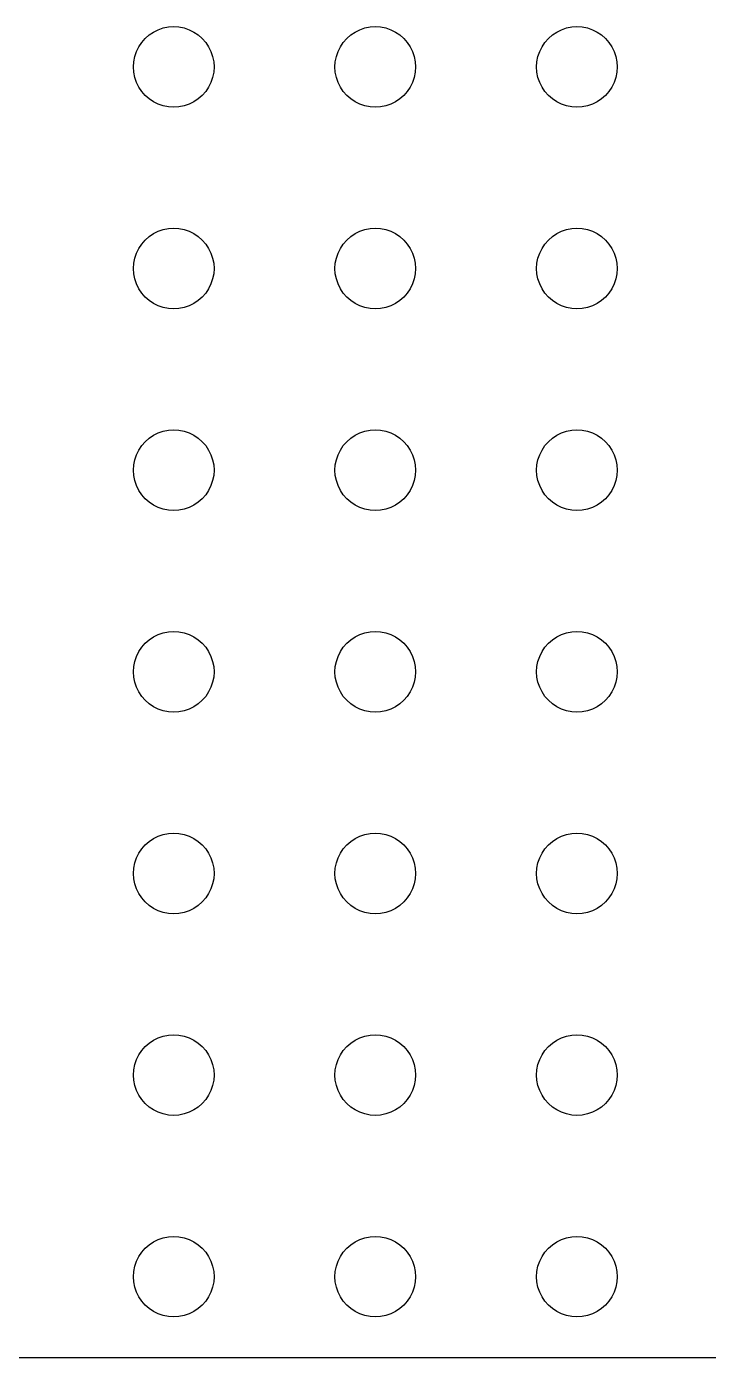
# Model space of a CAD drawing. Header units: metres. Extents: x -111 to 111, y -111 to 111.
# Drawn here: x -55.9 to -5.2, y -111 to -12 of the extents above; entities that cross this region are included whole.
import ezdxf

# ---------------------------------------------------------------- set-up
doc = ezdxf.new("R2010")
doc.units = ezdxf.units.M

msp = doc.modelspace()

# ---------------------------------------------------------------- linework, layer by layer
for p, q in [((-47.1213, -12.8787), (-46.8263, -12.6199)), ((-46.8263, -12.6199), (-46.5, -12.4019)), ((-46.5, -12.4019), (-46.148, -12.2283)), ((-46.148, -12.2283), (-45.7765, -12.1022)), ((-45.7765, -12.1022), (-45.3916, -12.0257)), ((-45.3916, -12.0257), (-45, -12)), ((-45, -12), (-44.6084, -12.0257)), ((-44.6084, -12.0257), (-44.2235, -12.1022)), ((-44.2235, -12.1022), (-43.8519, -12.2283)), ((-43.8519, -12.2283), (-43.5, -12.4019)), ((-43.5, -12.4019), (-43.1737, -12.6199)), ((-43.1737, -12.6199), (-42.8787, -12.8787)), ((-32.1213, -12.8787), (-31.8263, -12.6199)), ((-31.8263, -12.6199), (-31.5, -12.4019)), ((-31.5, -12.4019), (-31.148, -12.2283)), ((-31.148, -12.2283), (-30.7764, -12.1022)), ((-30.7764, -12.1022), (-30.3916, -12.0257)), ((-30.3916, -12.0257), (-30, -12)), ((-30, -12), (-29.6084, -12.0257)), ((-29.6084, -12.0257), (-29.2235, -12.1022)), ((-29.2235, -12.1022), (-28.8519, -12.2283)), ((-28.8519, -12.2283), (-28.5, -12.4019)), ((-28.5, -12.4019), (-28.1737, -12.6199)), ((-28.1737, -12.6199), (-27.8787, -12.8787)), ((-17.1213, -12.8787), (-16.8263, -12.6199)), ((-16.8263, -12.6199), (-16.5, -12.4019)), ((-16.5, -12.4019), (-16.148, -12.2283)), ((-16.148, -12.2283), (-15.7764, -12.1022)), ((-15.7764, -12.1022), (-15.3916, -12.0257)), ((-15.3916, -12.0257), (-15, -12)), ((-15, -12), (-14.6084, -12.0257)), ((-14.6084, -12.0257), (-14.2235, -12.1022)), ((-14.2235, -12.1022), (-13.8519, -12.2283)), ((-13.8519, -12.2283), (-13.5, -12.4019)), ((-13.5, -12.4019), (-13.1737, -12.6199)), ((-13.1737, -12.6199), (-12.8787, -12.8787)), ((-47.8978, -14.2235), (-47.7716, -13.8519)), ((-47.7716, -13.8519), (-47.5981, -13.5)), ((-47.5981, -13.5), (-47.3801, -13.1737)), ((-47.3801, -13.1737), (-47.1213, -12.8787)), ((-42.8787, -12.8787), (-42.6199, -13.1737)), ((-42.6199, -13.1737), (-42.4019, -13.5)), ((-42.4019, -13.5), (-42.2284, -13.8519)), ((-42.2284, -13.8519), (-42.1022, -14.2235)), ((-32.8978, -14.2235), (-32.7716, -13.8519)), ((-32.7716, -13.8519), (-32.5981, -13.5)), ((-32.5981, -13.5), (-32.3801, -13.1737)), ((-32.3801, -13.1737), (-32.1213, -12.8787)), ((-27.8787, -12.8787), (-27.6199, -13.1737)), ((-27.6199, -13.1737), (-27.4019, -13.5)), ((-27.4019, -13.5), (-27.2283, -13.8519)), ((-27.2283, -13.8519), (-27.1022, -14.2235)), ((-17.8978, -14.2235), (-17.7716, -13.8519)), ((-17.7716, -13.8519), (-17.5981, -13.5)), ((-17.5981, -13.5), (-17.3801, -13.1737)), ((-17.3801, -13.1737), (-17.1213, -12.8787)), ((-12.8787, -12.8787), (-12.6199, -13.1737)), ((-12.6199, -13.1737), (-12.4019, -13.5)), ((-12.4019, -13.5), (-12.2283, -13.8519)), ((-12.2283, -13.8519), (-12.1022, -14.2235)), ((-48, -15), (-47.9743, -14.6084)), ((-47.9743, -14.6084), (-47.8978, -14.2235)), ((-42.1022, -14.2235), (-42.0257, -14.6084)), ((-42.0257, -14.6084), (-42, -15)), ((-33, -15), (-32.9743, -14.6084)), ((-32.9743, -14.6084), (-32.8978, -14.2235)), ((-27.1022, -14.2235), (-27.0257, -14.6084)), ((-27.0257, -14.6084), (-27, -15)), ((-18, -15), (-17.9743, -14.6084)), ((-17.9743, -14.6084), (-17.8978, -14.2235)), ((-12.1022, -14.2235), (-12.0257, -14.6084)), ((-12.0257, -14.6084), (-12, -15)), ((-47.9743, -15.3916), (-48, -15)), ((-47.8978, -15.7764), (-47.9743, -15.3916)), ((-47.7716, -16.148), (-47.8978, -15.7764)), ((-42.1022, -15.7764), (-42.2284, -16.148)), ((-42.0257, -15.3916), (-42.1022, -15.7764)), ((-42, -15), (-42.0257, -15.3916)), ((-32.9743, -15.3916), (-33, -15)), ((-32.8978, -15.7764), (-32.9743, -15.3916)), ((-32.7716, -16.148), (-32.8978, -15.7764)), ((-27.1022, -15.7764), (-27.2283, -16.148)), ((-27.0257, -15.3916), (-27.1022, -15.7764)), ((-27, -15), (-27.0257, -15.3916)), ((-17.9743, -15.3916), (-18, -15)), ((-17.8978, -15.7764), (-17.9743, -15.3916)), ((-17.7716, -16.148), (-17.8978, -15.7764)), ((-12.1022, -15.7764), (-12.2283, -16.148)), ((-12.0257, -15.3916), (-12.1022, -15.7764)), ((-12, -15), (-12.0257, -15.3916)), ((-47.5981, -16.5), (-47.7716, -16.148)), ((-47.3801, -16.8263), (-47.5981, -16.5)), ((-47.1213, -17.1213), (-47.3801, -16.8263)), ((-42.6199, -16.8263), (-42.8787, -17.1213)), ((-42.4019, -16.5), (-42.6199, -16.8263)), ((-42.2284, -16.148), (-42.4019, -16.5)), ((-32.5981, -16.5), (-32.7716, -16.148)), ((-32.3801, -16.8263), (-32.5981, -16.5)), ((-32.1213, -17.1213), (-32.3801, -16.8263)), ((-27.6199, -16.8263), (-27.8787, -17.1213)), ((-27.4019, -16.5), (-27.6199, -16.8263)), ((-27.2283, -16.148), (-27.4019, -16.5)), ((-17.5981, -16.5), (-17.7716, -16.148)), ((-17.3801, -16.8263), (-17.5981, -16.5)), ((-17.1213, -17.1213), (-17.3801, -16.8263)), ((-12.6199, -16.8263), (-12.8787, -17.1213)), ((-12.4019, -16.5), (-12.6199, -16.8263)), ((-12.2283, -16.148), (-12.4019, -16.5)), ((-46.8263, -17.3801), (-47.1213, -17.1213)), ((-46.5, -17.5981), (-46.8263, -17.3801)), ((-46.148, -17.7716), (-46.5, -17.5981)), ((-45.7765, -17.8978), (-46.148, -17.7716)), ((-43.8519, -17.7716), (-44.2235, -17.8978)), ((-43.5, -17.5981), (-43.8519, -17.7716)), ((-43.1737, -17.3801), (-43.5, -17.5981)), ((-42.8787, -17.1213), (-43.1737, -17.3801)), ((-31.8263, -17.3801), (-32.1213, -17.1213)), ((-31.5, -17.5981), (-31.8263, -17.3801)), ((-31.148, -17.7716), (-31.5, -17.5981)), ((-30.7764, -17.8978), (-31.148, -17.7716)), ((-28.8519, -17.7716), (-29.2235, -17.8978)), ((-28.5, -17.5981), (-28.8519, -17.7716)), ((-28.1737, -17.3801), (-28.5, -17.5981)), ((-27.8787, -17.1213), (-28.1737, -17.3801)), ((-16.8263, -17.3801), (-17.1213, -17.1213)), ((-16.5, -17.5981), (-16.8263, -17.3801)), ((-16.148, -17.7716), (-16.5, -17.5981)), ((-15.7764, -17.8978), (-16.148, -17.7716)), ((-13.8519, -17.7716), (-14.2235, -17.8978)), ((-13.5, -17.5981), (-13.8519, -17.7716)), ((-13.1737, -17.3801), (-13.5, -17.5981)), ((-12.8787, -17.1213), (-13.1737, -17.3801)), ((-45.3916, -17.9743), (-45.7765, -17.8978)), ((-45, -18), (-45.3916, -17.9743)), ((-44.6084, -17.9743), (-45, -18)), ((-44.2235, -17.8978), (-44.6084, -17.9743)), ((-30.3916, -17.9743), (-30.7764, -17.8978)), ((-30, -18), (-30.3916, -17.9743)), ((-29.6084, -17.9743), (-30, -18)), ((-29.2235, -17.8978), (-29.6084, -17.9743)), ((-15.3916, -17.9743), (-15.7764, -17.8978)), ((-15, -18), (-15.3916, -17.9743)), ((-14.6084, -17.9743), (-15, -18)), ((-14.2235, -17.8978), (-14.6084, -17.9743)), ((-47.1213, -27.8787), (-46.8263, -27.6199)), ((-46.8263, -27.6199), (-46.5, -27.4019)), ((-46.5, -27.4019), (-46.148, -27.2283)), ((-46.148, -27.2283), (-45.7765, -27.1022)), ((-45.7765, -27.1022), (-45.3916, -27.0257)), ((-45.3916, -27.0257), (-45, -27)), ((-45, -27), (-44.6084, -27.0257)), ((-44.6084, -27.0257), (-44.2235, -27.1022)), ((-44.2235, -27.1022), (-43.8519, -27.2283)), ((-43.8519, -27.2283), (-43.5, -27.4019)), ((-43.5, -27.4019), (-43.1737, -27.6199)), ((-43.1737, -27.6199), (-42.8787, -27.8787)), ((-32.1213, -27.8787), (-31.8263, -27.6199)), ((-31.8263, -27.6199), (-31.5, -27.4019)), ((-31.5, -27.4019), (-31.148, -27.2283)), ((-31.148, -27.2283), (-30.7764, -27.1022)), ((-30.7764, -27.1022), (-30.3916, -27.0257)), ((-30.3916, -27.0257), (-30, -27)), ((-30, -27), (-29.6084, -27.0257)), ((-29.6084, -27.0257), (-29.2235, -27.1022)), ((-29.2235, -27.1022), (-28.8519, -27.2283)), ((-28.8519, -27.2283), (-28.5, -27.4019)), ((-28.5, -27.4019), (-28.1737, -27.6199)), ((-28.1737, -27.6199), (-27.8787, -27.8787)), ((-17.1213, -27.8787), (-16.8263, -27.6199)), ((-16.8263, -27.6199), (-16.5, -27.4019)), ((-16.5, -27.4019), (-16.148, -27.2283)), ((-16.148, -27.2283), (-15.7764, -27.1022)), ((-15.7764, -27.1022), (-15.3916, -27.0257)), ((-15.3916, -27.0257), (-15, -27)), ((-15, -27), (-14.6084, -27.0257)), ((-14.6084, -27.0257), (-14.2235, -27.1022)), ((-14.2235, -27.1022), (-13.8519, -27.2283)), ((-13.8519, -27.2283), (-13.5, -27.4019)), ((-13.5, -27.4019), (-13.1737, -27.6199)), ((-13.1737, -27.6199), (-12.8787, -27.8787)), ((-47.7716, -28.8519), (-47.5981, -28.5)), ((-47.5981, -28.5), (-47.3801, -28.1737)), ((-47.3801, -28.1737), (-47.1213, -27.8787)), ((-42.8787, -27.8787), (-42.6199, -28.1737)), ((-42.6199, -28.1737), (-42.4019, -28.5)), ((-42.4019, -28.5), (-42.2284, -28.8519)), ((-32.7716, -28.8519), (-32.5981, -28.5)), ((-32.5981, -28.5), (-32.3801, -28.1737)), ((-32.3801, -28.1737), (-32.1213, -27.8787)), ((-27.8787, -27.8787), (-27.6199, -28.1737)), ((-27.6199, -28.1737), (-27.4019, -28.5)), ((-27.4019, -28.5), (-27.2283, -28.8519)), ((-17.7716, -28.8519), (-17.5981, -28.5)), ((-17.5981, -28.5), (-17.3801, -28.1737)), ((-17.3801, -28.1737), (-17.1213, -27.8787)), ((-12.8787, -27.8787), (-12.6199, -28.1737)), ((-12.6199, -28.1737), (-12.4019, -28.5)), ((-12.4019, -28.5), (-12.2283, -28.8519)), ((-48, -30), (-47.9743, -29.6084)), ((-47.9743, -29.6084), (-47.8978, -29.2235)), ((-47.8978, -29.2235), (-47.7716, -28.8519)), ((-42.2284, -28.8519), (-42.1022, -29.2235)), ((-42.1022, -29.2235), (-42.0257, -29.6084)), ((-42.0257, -29.6084), (-42, -30)), ((-33, -30), (-32.9743, -29.6084)), ((-32.9743, -29.6084), (-32.8978, -29.2235)), ((-32.8978, -29.2235), (-32.7716, -28.8519)), ((-27.2283, -28.8519), (-27.1022, -29.2235)), ((-27.1022, -29.2235), (-27.0257, -29.6084)), ((-27.0257, -29.6084), (-27, -30)), ((-18, -30), (-17.9743, -29.6084)), ((-17.9743, -29.6084), (-17.8978, -29.2235)), ((-17.8978, -29.2235), (-17.7716, -28.8519)), ((-12.2283, -28.8519), (-12.1022, -29.2235)), ((-12.1022, -29.2235), (-12.0257, -29.6084)), ((-12.0257, -29.6084), (-12, -30)), ((-47.9743, -30.3916), (-48, -30)), ((-47.8978, -30.7764), (-47.9743, -30.3916)), ((-42.0257, -30.3916), (-42.1022, -30.7764)), ((-42, -30), (-42.0257, -30.3916)), ((-32.9743, -30.3916), (-33, -30)), ((-32.8978, -30.7764), (-32.9743, -30.3916)), ((-27.0257, -30.3916), (-27.1022, -30.7764)), ((-27, -30), (-27.0257, -30.3916)), ((-17.9743, -30.3916), (-18, -30)), ((-17.8978, -30.7764), (-17.9743, -30.3916)), ((-12.0257, -30.3916), (-12.1022, -30.7764)), ((-12, -30), (-12.0257, -30.3916)), ((-47.7716, -31.148), (-47.8978, -30.7764)), ((-47.5981, -31.5), (-47.7716, -31.148)), ((-47.3801, -31.8263), (-47.5981, -31.5)), ((-42.4019, -31.5), (-42.6199, -31.8263)), ((-42.2284, -31.148), (-42.4019, -31.5)), ((-42.1022, -30.7764), (-42.2284, -31.148)), ((-32.7716, -31.148), (-32.8978, -30.7764)), ((-32.5981, -31.5), (-32.7716, -31.148)), ((-32.3801, -31.8263), (-32.5981, -31.5)), ((-27.4019, -31.5), (-27.6199, -31.8263)), ((-27.2283, -31.148), (-27.4019, -31.5)), ((-27.1022, -30.7764), (-27.2283, -31.148)), ((-17.7716, -31.148), (-17.8978, -30.7764)), ((-17.5981, -31.5), (-17.7716, -31.148)), ((-17.3801, -31.8263), (-17.5981, -31.5)), ((-12.4019, -31.5), (-12.6199, -31.8263)), ((-12.2283, -31.148), (-12.4019, -31.5)), ((-12.1022, -30.7764), (-12.2283, -31.148)), ((-47.1213, -32.1213), (-47.3801, -31.8263)), ((-46.8263, -32.3801), (-47.1213, -32.1213)), ((-46.5, -32.5981), (-46.8263, -32.3801)), ((-46.148, -32.7716), (-46.5, -32.5981)), ((-43.5, -32.5981), (-43.8519, -32.7716)), ((-43.1737, -32.3801), (-43.5, -32.5981)), ((-42.8787, -32.1213), (-43.1737, -32.3801)), ((-42.6199, -31.8263), (-42.8787, -32.1213)), ((-32.1213, -32.1213), (-32.3801, -31.8263)), ((-31.8263, -32.3801), (-32.1213, -32.1213)), ((-31.5, -32.5981), (-31.8263, -32.3801)), ((-31.148, -32.7716), (-31.5, -32.5981)), ((-28.5, -32.5981), (-28.8519, -32.7716)), ((-28.1737, -32.3801), (-28.5, -32.5981)), ((-27.8787, -32.1213), (-28.1737, -32.3801)), ((-27.6199, -31.8263), (-27.8787, -32.1213)), ((-17.1213, -32.1213), (-17.3801, -31.8263)), ((-16.8263, -32.3801), (-17.1213, -32.1213)), ((-16.5, -32.5981), (-16.8263, -32.3801)), ((-16.148, -32.7716), (-16.5, -32.5981)), ((-13.5, -32.5981), (-13.8519, -32.7716)), ((-13.1737, -32.3801), (-13.5, -32.5981)), ((-12.8787, -32.1213), (-13.1737, -32.3801)), ((-12.6199, -31.8263), (-12.8787, -32.1213)), ((-45.7765, -32.8978), (-46.148, -32.7716)), ((-45.3916, -32.9743), (-45.7765, -32.8978)), ((-45, -33), (-45.3916, -32.9743)), ((-44.6084, -32.9743), (-45, -33)), ((-44.2235, -32.8978), (-44.6084, -32.9743)), ((-43.8519, -32.7716), (-44.2235, -32.8978)), ((-30.7764, -32.8978), (-31.148, -32.7716)), ((-30.3916, -32.9743), (-30.7764, -32.8978)), ((-30, -33), (-30.3916, -32.9743)), ((-29.6084, -32.9743), (-30, -33)), ((-29.2235, -32.8978), (-29.6084, -32.9743)), ((-28.8519, -32.7716), (-29.2235, -32.8978)), ((-15.7764, -32.8978), (-16.148, -32.7716)), ((-15.3916, -32.9743), (-15.7764, -32.8978)), ((-15, -33), (-15.3916, -32.9743)), ((-14.6084, -32.9743), (-15, -33)), ((-14.2235, -32.8978), (-14.6084, -32.9743)), ((-13.8519, -32.7716), (-14.2235, -32.8978)), ((-46.8263, -42.6199), (-46.5, -42.4019)), ((-46.5, -42.4019), (-46.148, -42.2284)), ((-46.148, -42.2284), (-45.7765, -42.1022)), ((-45.7765, -42.1022), (-45.3916, -42.0257)), ((-45.3916, -42.0257), (-45, -42)), ((-45, -42), (-44.6084, -42.0257)), ((-44.6084, -42.0257), (-44.2235, -42.1022)), ((-44.2235, -42.1022), (-43.8519, -42.2284)), ((-43.8519, -42.2284), (-43.5, -42.4019)), ((-43.5, -42.4019), (-43.1737, -42.6199)), ((-31.8263, -42.6199), (-31.5, -42.4019)), ((-31.5, -42.4019), (-31.148, -42.2284)), ((-31.148, -42.2284), (-30.7764, -42.1022)), ((-30.7764, -42.1022), (-30.3916, -42.0257)), ((-30.3916, -42.0257), (-30, -42)), ((-30, -42), (-29.6084, -42.0257)), ((-29.6084, -42.0257), (-29.2235, -42.1022)), ((-29.2235, -42.1022), (-28.8519, -42.2284)), ((-28.8519, -42.2284), (-28.5, -42.4019)), ((-28.5, -42.4019), (-28.1737, -42.6199)), ((-16.8263, -42.6199), (-16.5, -42.4019)), ((-16.5, -42.4019), (-16.148, -42.2284)), ((-16.148, -42.2284), (-15.7764, -42.1022)), ((-15.7764, -42.1022), (-15.3916, -42.0257)), ((-15.3916, -42.0257), (-15, -42)), ((-15, -42), (-14.6084, -42.0257)), ((-14.6084, -42.0257), (-14.2235, -42.1022)), ((-14.2235, -42.1022), (-13.8519, -42.2284)), ((-13.8519, -42.2284), (-13.5, -42.4019)), ((-13.5, -42.4019), (-13.1737, -42.6199)), ((-47.7716, -43.8519), (-47.5981, -43.5)), ((-47.5981, -43.5), (-47.3801, -43.1737)), ((-47.3801, -43.1737), (-47.1213, -42.8787)), ((-47.1213, -42.8787), (-46.8263, -42.6199)), ((-43.1737, -42.6199), (-42.8787, -42.8787)), ((-42.8787, -42.8787), (-42.6199, -43.1737)), ((-42.6199, -43.1737), (-42.4019, -43.5)), ((-42.4019, -43.5), (-42.2284, -43.8519)), ((-32.7716, -43.8519), (-32.5981, -43.5)), ((-32.5981, -43.5), (-32.3801, -43.1737)), ((-32.3801, -43.1737), (-32.1213, -42.8787)), ((-32.1213, -42.8787), (-31.8263, -42.6199)), ((-28.1737, -42.6199), (-27.8787, -42.8787)), ((-27.8787, -42.8787), (-27.6199, -43.1737)), ((-27.6199, -43.1737), (-27.4019, -43.5)), ((-27.4019, -43.5), (-27.2283, -43.8519)), ((-17.7716, -43.8519), (-17.5981, -43.5)), ((-17.5981, -43.5), (-17.3801, -43.1737)), ((-17.3801, -43.1737), (-17.1213, -42.8787)), ((-17.1213, -42.8787), (-16.8263, -42.6199)), ((-13.1737, -42.6199), (-12.8787, -42.8787)), ((-12.8787, -42.8787), (-12.6199, -43.1737)), ((-12.6199, -43.1737), (-12.4019, -43.5)), ((-12.4019, -43.5), (-12.2283, -43.8519)), ((-47.9743, -44.6084), (-47.8978, -44.2235)), ((-47.8978, -44.2235), (-47.7716, -43.8519)), ((-42.2284, -43.8519), (-42.1022, -44.2235)), ((-42.1022, -44.2235), (-42.0257, -44.6084)), ((-32.9743, -44.6084), (-32.8978, -44.2235)), ((-32.8978, -44.2235), (-32.7716, -43.8519)), ((-27.2283, -43.8519), (-27.1022, -44.2235)), ((-27.1022, -44.2235), (-27.0257, -44.6084)), ((-17.9743, -44.6084), (-17.8978, -44.2235)), ((-17.8978, -44.2235), (-17.7716, -43.8519)), ((-12.2283, -43.8519), (-12.1022, -44.2235)), ((-12.1022, -44.2235), (-12.0257, -44.6084)), ((-48, -45), (-47.9743, -44.6084)), ((-47.9743, -45.3916), (-48, -45)), ((-47.8978, -45.7765), (-47.9743, -45.3916)), ((-42.0257, -45.3916), (-42.1022, -45.7765)), ((-42.0257, -44.6084), (-42, -45)), ((-42, -45), (-42.0257, -45.3916)), ((-33, -45), (-32.9743, -44.6084)), ((-32.9743, -45.3916), (-33, -45)), ((-32.8978, -45.7765), (-32.9743, -45.3916)), ((-27.0257, -45.3916), (-27.1022, -45.7765)), ((-27.0257, -44.6084), (-27, -45)), ((-27, -45), (-27.0257, -45.3916)), ((-18, -45), (-17.9743, -44.6084)), ((-17.9743, -45.3916), (-18, -45)), ((-17.8978, -45.7765), (-17.9743, -45.3916)), ((-12.0257, -45.3916), (-12.1022, -45.7765)), ((-12.0257, -44.6084), (-12, -45)), ((-12, -45), (-12.0257, -45.3916)), ((-47.7716, -46.148), (-47.8978, -45.7765)), ((-47.5981, -46.5), (-47.7716, -46.148)), ((-47.3801, -46.8263), (-47.5981, -46.5)), ((-42.4019, -46.5), (-42.6199, -46.8263)), ((-42.2284, -46.148), (-42.4019, -46.5)), ((-42.1022, -45.7765), (-42.2284, -46.148)), ((-32.7716, -46.148), (-32.8978, -45.7765)), ((-32.5981, -46.5), (-32.7716, -46.148)), ((-32.3801, -46.8263), (-32.5981, -46.5)), ((-27.4019, -46.5), (-27.6199, -46.8263)), ((-27.2283, -46.148), (-27.4019, -46.5)), ((-27.1022, -45.7765), (-27.2283, -46.148)), ((-17.7716, -46.148), (-17.8978, -45.7765)), ((-17.5981, -46.5), (-17.7716, -46.148)), ((-17.3801, -46.8263), (-17.5981, -46.5)), ((-12.4019, -46.5), (-12.6199, -46.8263)), ((-12.2283, -46.148), (-12.4019, -46.5)), ((-12.1022, -45.7765), (-12.2283, -46.148)), ((-47.1213, -47.1213), (-47.3801, -46.8263)), ((-46.8263, -47.3801), (-47.1213, -47.1213)), ((-46.5, -47.5981), (-46.8263, -47.3801)), ((-43.1737, -47.3801), (-43.5, -47.5981)), ((-42.8787, -47.1213), (-43.1737, -47.3801)), ((-42.6199, -46.8263), (-42.8787, -47.1213)), ((-32.1213, -47.1213), (-32.3801, -46.8263)), ((-31.8263, -47.3801), (-32.1213, -47.1213)), ((-31.5, -47.5981), (-31.8263, -47.3801)), ((-28.1737, -47.3801), (-28.5, -47.5981)), ((-27.8787, -47.1213), (-28.1737, -47.3801)), ((-27.6199, -46.8263), (-27.8787, -47.1213)), ((-17.1213, -47.1213), (-17.3801, -46.8263)), ((-16.8263, -47.3801), (-17.1213, -47.1213)), ((-16.5, -47.5981), (-16.8263, -47.3801)), ((-13.1737, -47.3801), (-13.5, -47.5981)), ((-12.8787, -47.1213), (-13.1737, -47.3801)), ((-12.6199, -46.8263), (-12.8787, -47.1213)), ((-46.148, -47.7716), (-46.5, -47.5981)), ((-45.7765, -47.8978), (-46.148, -47.7716)), ((-45.3916, -47.9743), (-45.7765, -47.8978)), ((-45, -48), (-45.3916, -47.9743)), ((-44.6084, -47.9743), (-45, -48)), ((-44.2235, -47.8978), (-44.6084, -47.9743)), ((-43.8519, -47.7716), (-44.2235, -47.8978)), ((-43.5, -47.5981), (-43.8519, -47.7716)), ((-31.148, -47.7716), (-31.5, -47.5981)), ((-30.7764, -47.8978), (-31.148, -47.7716)), ((-30.3916, -47.9743), (-30.7764, -47.8978)), ((-30, -48), (-30.3916, -47.9743)), ((-29.6084, -47.9743), (-30, -48)), ((-29.2235, -47.8978), (-29.6084, -47.9743)), ((-28.8519, -47.7716), (-29.2235, -47.8978)), ((-28.5, -47.5981), (-28.8519, -47.7716)), ((-16.148, -47.7716), (-16.5, -47.5981)), ((-15.7764, -47.8978), (-16.148, -47.7716)), ((-15.3916, -47.9743), (-15.7764, -47.8978)), ((-15, -48), (-15.3916, -47.9743)), ((-14.6084, -47.9743), (-15, -48)), ((-14.2235, -47.8978), (-14.6084, -47.9743)), ((-13.8519, -47.7716), (-14.2235, -47.8978)), ((-13.5, -47.5981), (-13.8519, -47.7716)), ((-46.8263, -57.6199), (-46.5, -57.4019)), ((-46.5, -57.4019), (-46.148, -57.2284)), ((-46.148, -57.2284), (-45.7765, -57.1022)), ((-45.7765, -57.1022), (-45.3916, -57.0257)), ((-45.3916, -57.0257), (-45, -57)), ((-45, -57), (-44.6084, -57.0257)), ((-44.6084, -57.0257), (-44.2235, -57.1022)), ((-44.2235, -57.1022), (-43.8519, -57.2284)), ((-43.8519, -57.2284), (-43.5, -57.4019)), ((-43.5, -57.4019), (-43.1737, -57.6199)), ((-31.8263, -57.6199), (-31.5, -57.4019)), ((-31.5, -57.4019), (-31.148, -57.2284)), ((-31.148, -57.2284), (-30.7764, -57.1022)), ((-30.7764, -57.1022), (-30.3916, -57.0257)), ((-30.3916, -57.0257), (-30, -57)), ((-30, -57), (-29.6084, -57.0257)), ((-29.6084, -57.0257), (-29.2235, -57.1022)), ((-29.2235, -57.1022), (-28.8519, -57.2284)), ((-28.8519, -57.2284), (-28.5, -57.4019)), ((-28.5, -57.4019), (-28.1737, -57.6199)), ((-16.8263, -57.6199), (-16.5, -57.4019)), ((-16.5, -57.4019), (-16.148, -57.2284)), ((-16.148, -57.2284), (-15.7764, -57.1022)), ((-15.7764, -57.1022), (-15.3916, -57.0257)), ((-15.3916, -57.0257), (-15, -57)), ((-15, -57), (-14.6084, -57.0257)), ((-14.6084, -57.0257), (-14.2235, -57.1022)), ((-14.2235, -57.1022), (-13.8519, -57.2284)), ((-13.8519, -57.2284), (-13.5, -57.4019)), ((-13.5, -57.4019), (-13.1737, -57.6199)), ((-47.5981, -58.5), (-47.3801, -58.1737)), ((-47.3801, -58.1737), (-47.1213, -57.8787)), ((-47.1213, -57.8787), (-46.8263, -57.6199)), ((-43.1737, -57.6199), (-42.8787, -57.8787)), ((-42.8787, -57.8787), (-42.6199, -58.1737)), ((-42.6199, -58.1737), (-42.4019, -58.5)), ((-32.5981, -58.5), (-32.3801, -58.1737)), ((-32.3801, -58.1737), (-32.1213, -57.8787)), ((-32.1213, -57.8787), (-31.8263, -57.6199)), ((-28.1737, -57.6199), (-27.8787, -57.8787)), ((-27.8787, -57.8787), (-27.6199, -58.1737)), ((-27.6199, -58.1737), (-27.4019, -58.5)), ((-17.5981, -58.5), (-17.3801, -58.1737)), ((-17.3801, -58.1737), (-17.1213, -57.8787)), ((-17.1213, -57.8787), (-16.8263, -57.6199)), ((-13.1737, -57.6199), (-12.8787, -57.8787)), ((-12.8787, -57.8787), (-12.6199, -58.1737)), ((-12.6199, -58.1737), (-12.4019, -58.5)), ((-47.9743, -59.6084), (-47.8978, -59.2235)), ((-47.8978, -59.2235), (-47.7716, -58.8519)), ((-47.7716, -58.8519), (-47.5981, -58.5)), ((-42.4019, -58.5), (-42.2284, -58.8519)), ((-42.2284, -58.8519), (-42.1022, -59.2235)), ((-42.1022, -59.2235), (-42.0257, -59.6084)), ((-32.9743, -59.6084), (-32.8978, -59.2235)), ((-32.8978, -59.2235), (-32.7716, -58.8519)), ((-32.7716, -58.8519), (-32.5981, -58.5)), ((-27.4019, -58.5), (-27.2283, -58.8519)), ((-27.2283, -58.8519), (-27.1022, -59.2235)), ((-27.1022, -59.2235), (-27.0257, -59.6084)), ((-17.9743, -59.6084), (-17.8978, -59.2235)), ((-17.8978, -59.2235), (-17.7716, -58.8519)), ((-17.7716, -58.8519), (-17.5981, -58.5)), ((-12.4019, -58.5), (-12.2283, -58.8519)), ((-12.2283, -58.8519), (-12.1022, -59.2235)), ((-12.1022, -59.2235), (-12.0257, -59.6084)), ((-48, -60), (-47.9743, -59.6084)), ((-47.9743, -60.3916), (-48, -60)), ((-47.8978, -60.7765), (-47.9743, -60.3916)), ((-42.0257, -60.3916), (-42.1022, -60.7765)), ((-42.0257, -59.6084), (-42, -60)), ((-42, -60), (-42.0257, -60.3916)), ((-33, -60), (-32.9743, -59.6084)), ((-32.9743, -60.3916), (-33, -60)), ((-32.8978, -60.7765), (-32.9743, -60.3916)), ((-27.0257, -60.3916), (-27.1022, -60.7765)), ((-27.0257, -59.6084), (-27, -60)), ((-27, -60), (-27.0257, -60.3916)), ((-18, -60), (-17.9743, -59.6084)), ((-17.9743, -60.3916), (-18, -60)), ((-17.8978, -60.7765), (-17.9743, -60.3916)), ((-12.0257, -60.3916), (-12.1022, -60.7765)), ((-12.0257, -59.6084), (-12, -60)), ((-12, -60), (-12.0257, -60.3916)), ((-47.7716, -61.148), (-47.8978, -60.7765)), ((-47.5981, -61.5), (-47.7716, -61.148)), ((-42.2284, -61.148), (-42.4019, -61.5)), ((-42.1022, -60.7765), (-42.2284, -61.148)), ((-32.7716, -61.148), (-32.8978, -60.7765)), ((-32.5981, -61.5), (-32.7716, -61.148)), ((-27.2283, -61.148), (-27.4019, -61.5)), ((-27.1022, -60.7765), (-27.2283, -61.148)), ((-17.7716, -61.148), (-17.8978, -60.7765)), ((-17.5981, -61.5), (-17.7716, -61.148)), ((-12.2283, -61.148), (-12.4019, -61.5)), ((-12.1022, -60.7765), (-12.2283, -61.148)), ((-47.3801, -61.8263), (-47.5981, -61.5)), ((-47.1213, -62.1213), (-47.3801, -61.8263)), ((-46.8263, -62.3801), (-47.1213, -62.1213)), ((-42.8787, -62.1213), (-43.1737, -62.3801)), ((-42.6199, -61.8263), (-42.8787, -62.1213)), ((-42.4019, -61.5), (-42.6199, -61.8263)), ((-32.3801, -61.8263), (-32.5981, -61.5)), ((-32.1213, -62.1213), (-32.3801, -61.8263)), ((-31.8263, -62.3801), (-32.1213, -62.1213)), ((-27.8787, -62.1213), (-28.1737, -62.3801)), ((-27.6199, -61.8263), (-27.8787, -62.1213)), ((-27.4019, -61.5), (-27.6199, -61.8263)), ((-17.3801, -61.8263), (-17.5981, -61.5)), ((-17.1213, -62.1213), (-17.3801, -61.8263)), ((-16.8263, -62.3801), (-17.1213, -62.1213)), ((-12.8787, -62.1213), (-13.1737, -62.3801)), ((-12.6199, -61.8263), (-12.8787, -62.1213)), ((-12.4019, -61.5), (-12.6199, -61.8263)), ((-46.5, -62.5981), (-46.8263, -62.3801)), ((-46.148, -62.7716), (-46.5, -62.5981)), ((-45.7765, -62.8978), (-46.148, -62.7716)), ((-45.3916, -62.9743), (-45.7765, -62.8978)), ((-45, -63), (-45.3916, -62.9743)), ((-44.6084, -62.9743), (-45, -63)), ((-44.2235, -62.8978), (-44.6084, -62.9743)), ((-43.8519, -62.7716), (-44.2235, -62.8978)), ((-43.5, -62.5981), (-43.8519, -62.7716)), ((-43.1737, -62.3801), (-43.5, -62.5981)), ((-31.5, -62.5981), (-31.8263, -62.3801)), ((-31.148, -62.7716), (-31.5, -62.5981)), ((-30.7764, -62.8978), (-31.148, -62.7716)), ((-30.3916, -62.9743), (-30.7764, -62.8978)), ((-30, -63), (-30.3916, -62.9743)), ((-29.6084, -62.9743), (-30, -63)), ((-29.2235, -62.8978), (-29.6084, -62.9743)), ((-28.8519, -62.7716), (-29.2235, -62.8978)), ((-28.5, -62.5981), (-28.8519, -62.7716)), ((-28.1737, -62.3801), (-28.5, -62.5981)), ((-16.5, -62.5981), (-16.8263, -62.3801)), ((-16.148, -62.7716), (-16.5, -62.5981)), ((-15.7764, -62.8978), (-16.148, -62.7716)), ((-15.3916, -62.9743), (-15.7764, -62.8978)), ((-15, -63), (-15.3916, -62.9743)), ((-14.6084, -62.9743), (-15, -63)), ((-14.2235, -62.8978), (-14.6084, -62.9743)), ((-13.8519, -62.7716), (-14.2235, -62.8978)), ((-13.5, -62.5981), (-13.8519, -62.7716)), ((-13.1737, -62.3801), (-13.5, -62.5981)), ((-46.5, -72.4019), (-46.148, -72.2284)), ((-46.148, -72.2284), (-45.7765, -72.1022)), ((-45.7765, -72.1022), (-45.3916, -72.0257)), ((-45.3916, -72.0257), (-45, -72)), ((-45, -72), (-44.6084, -72.0257)), ((-44.6084, -72.0257), (-44.2235, -72.1022)), ((-44.2235, -72.1022), (-43.8519, -72.2284)), ((-43.8519, -72.2284), (-43.5, -72.4019)), ((-31.5, -72.4019), (-31.148, -72.2284)), ((-31.148, -72.2284), (-30.7764, -72.1022)), ((-30.7764, -72.1022), (-30.3916, -72.0257)), ((-30.3916, -72.0257), (-30, -72)), ((-30, -72), (-29.6084, -72.0257)), ((-29.6084, -72.0257), (-29.2235, -72.1022)), ((-29.2235, -72.1022), (-28.8519, -72.2284)), ((-28.8519, -72.2284), (-28.5, -72.4019)), ((-16.5, -72.4019), (-16.148, -72.2284)), ((-16.148, -72.2284), (-15.7764, -72.1022)), ((-15.7764, -72.1022), (-15.3916, -72.0257)), ((-15.3916, -72.0257), (-15, -72)), ((-15, -72), (-14.6084, -72.0257)), ((-14.6084, -72.0257), (-14.2235, -72.1022)), ((-14.2235, -72.1022), (-13.8519, -72.2284)), ((-13.8519, -72.2284), (-13.5, -72.4019)), ((-47.5981, -73.5), (-47.3801, -73.1737)), ((-47.3801, -73.1737), (-47.1213, -72.8787)), ((-47.1213, -72.8787), (-46.8263, -72.6199)), ((-46.8263, -72.6199), (-46.5, -72.4019)), ((-43.5, -72.4019), (-43.1737, -72.6199)), ((-43.1737, -72.6199), (-42.8787, -72.8787)), ((-42.8787, -72.8787), (-42.6199, -73.1737)), ((-42.6199, -73.1737), (-42.4019, -73.5)), ((-32.5981, -73.5), (-32.3801, -73.1737)), ((-32.3801, -73.1737), (-32.1213, -72.8787)), ((-32.1213, -72.8787), (-31.8263, -72.6199)), ((-31.8263, -72.6199), (-31.5, -72.4019)), ((-28.5, -72.4019), (-28.1737, -72.6199)), ((-28.1737, -72.6199), (-27.8787, -72.8787)), ((-27.8787, -72.8787), (-27.6199, -73.1737)), ((-27.6199, -73.1737), (-27.4019, -73.5)), ((-17.5981, -73.5), (-17.3801, -73.1737)), ((-17.3801, -73.1737), (-17.1213, -72.8787)), ((-17.1213, -72.8787), (-16.8263, -72.6199)), ((-16.8263, -72.6199), (-16.5, -72.4019)), ((-13.5, -72.4019), (-13.1737, -72.6199)), ((-13.1737, -72.6199), (-12.8787, -72.8787)), ((-12.8787, -72.8787), (-12.6199, -73.1737)), ((-12.6199, -73.1737), (-12.4019, -73.5)), ((-47.9743, -74.6084), (-47.8978, -74.2235)), ((-47.8978, -74.2235), (-47.7716, -73.8519)), ((-47.7716, -73.8519), (-47.5981, -73.5)), ((-42.4019, -73.5), (-42.2284, -73.8519)), ((-42.2284, -73.8519), (-42.1022, -74.2235)), ((-42.1022, -74.2235), (-42.0257, -74.6084)), ((-32.9743, -74.6084), (-32.8978, -74.2235)), ((-32.8978, -74.2235), (-32.7716, -73.8519)), ((-32.7716, -73.8519), (-32.5981, -73.5)), ((-27.4019, -73.5), (-27.2283, -73.8519)), ((-27.2283, -73.8519), (-27.1022, -74.2235)), ((-27.1022, -74.2235), (-27.0257, -74.6084)), ((-17.9743, -74.6084), (-17.8978, -74.2235)), ((-17.8978, -74.2235), (-17.7716, -73.8519)), ((-17.7716, -73.8519), (-17.5981, -73.5)), ((-12.4019, -73.5), (-12.2283, -73.8519)), ((-12.2283, -73.8519), (-12.1022, -74.2235)), ((-12.1022, -74.2235), (-12.0257, -74.6084)), ((-48, -75), (-47.9743, -74.6084)), ((-47.9743, -75.3916), (-48, -75)), ((-42.0257, -74.6084), (-42, -75)), ((-42, -75), (-42.0257, -75.3916)), ((-33, -75), (-32.9743, -74.6084)), ((-32.9743, -75.3916), (-33, -75)), ((-27.0257, -74.6084), (-27, -75)), ((-27, -75), (-27.0257, -75.3916)), ((-18, -75), (-17.9743, -74.6084)), ((-17.9743, -75.3916), (-18, -75)), ((-12.0257, -74.6084), (-12, -75)), ((-12, -75), (-12.0257, -75.3916)), ((-47.8978, -75.7765), (-47.9743, -75.3916)), ((-47.7716, -76.148), (-47.8978, -75.7765)), ((-47.5981, -76.5), (-47.7716, -76.148)), ((-42.2284, -76.148), (-42.4019, -76.5)), ((-42.1022, -75.7765), (-42.2284, -76.148)), ((-42.0257, -75.3916), (-42.1022, -75.7765)), ((-32.8978, -75.7765), (-32.9743, -75.3916)), ((-32.7716, -76.148), (-32.8978, -75.7765)), ((-32.5981, -76.5), (-32.7716, -76.148)), ((-27.2283, -76.148), (-27.4019, -76.5)), ((-27.1022, -75.7765), (-27.2283, -76.148)), ((-27.0257, -75.3916), (-27.1022, -75.7765)), ((-17.8978, -75.7765), (-17.9743, -75.3916)), ((-17.7716, -76.148), (-17.8978, -75.7765)), ((-17.5981, -76.5), (-17.7716, -76.148)), ((-12.2283, -76.148), (-12.4019, -76.5)), ((-12.1022, -75.7765), (-12.2283, -76.148)), ((-12.0257, -75.3916), (-12.1022, -75.7765)), ((-47.3801, -76.8263), (-47.5981, -76.5)), ((-47.1213, -77.1213), (-47.3801, -76.8263)), ((-46.8263, -77.3801), (-47.1213, -77.1213)), ((-42.8787, -77.1213), (-43.1737, -77.3801)), ((-42.6199, -76.8263), (-42.8787, -77.1213)), ((-42.4019, -76.5), (-42.6199, -76.8263)), ((-32.3801, -76.8263), (-32.5981, -76.5)), ((-32.1213, -77.1213), (-32.3801, -76.8263)), ((-31.8263, -77.3801), (-32.1213, -77.1213)), ((-27.8787, -77.1213), (-28.1737, -77.3801)), ((-27.6199, -76.8263), (-27.8787, -77.1213)), ((-27.4019, -76.5), (-27.6199, -76.8263)), ((-17.3801, -76.8263), (-17.5981, -76.5)), ((-17.1213, -77.1213), (-17.3801, -76.8263)), ((-16.8263, -77.3801), (-17.1213, -77.1213)), ((-12.8787, -77.1213), (-13.1737, -77.3801)), ((-12.6199, -76.8263), (-12.8787, -77.1213)), ((-12.4019, -76.5), (-12.6199, -76.8263)), ((-46.5, -77.5981), (-46.8263, -77.3801)), ((-46.148, -77.7716), (-46.5, -77.5981)), ((-45.7765, -77.8978), (-46.148, -77.7716)), ((-45.3916, -77.9743), (-45.7765, -77.8978)), ((-45, -78), (-45.3916, -77.9743)), ((-44.6084, -77.9743), (-45, -78)), ((-44.2235, -77.8978), (-44.6084, -77.9743)), ((-43.8519, -77.7716), (-44.2235, -77.8978)), ((-43.5, -77.5981), (-43.8519, -77.7716)), ((-43.1737, -77.3801), (-43.5, -77.5981)), ((-31.5, -77.5981), (-31.8263, -77.3801)), ((-31.148, -77.7716), (-31.5, -77.5981)), ((-30.7764, -77.8978), (-31.148, -77.7716)), ((-30.3916, -77.9743), (-30.7764, -77.8978)), ((-30, -78), (-30.3916, -77.9743)), ((-29.6084, -77.9743), (-30, -78)), ((-29.2235, -77.8978), (-29.6084, -77.9743)), ((-28.8519, -77.7716), (-29.2235, -77.8978)), ((-28.5, -77.5981), (-28.8519, -77.7716)), ((-28.1737, -77.3801), (-28.5, -77.5981)), ((-16.5, -77.5981), (-16.8263, -77.3801)), ((-16.148, -77.7716), (-16.5, -77.5981)), ((-15.7764, -77.8978), (-16.148, -77.7716)), ((-15.3916, -77.9743), (-15.7764, -77.8978)), ((-15, -78), (-15.3916, -77.9743)), ((-14.6084, -77.9743), (-15, -78)), ((-14.2235, -77.8978), (-14.6084, -77.9743)), ((-13.8519, -77.7716), (-14.2235, -77.8978)), ((-13.5, -77.5981), (-13.8519, -77.7716)), ((-13.1737, -77.3801), (-13.5, -77.5981)), ((-46.148, -87.2284), (-45.7765, -87.1022)), ((-45.7765, -87.1022), (-45.3916, -87.0257)), ((-45.3916, -87.0257), (-45, -87)), ((-45, -87), (-44.6084, -87.0257)), ((-44.6084, -87.0257), (-44.2235, -87.1022)), ((-44.2235, -87.1022), (-43.8519, -87.2284)), ((-31.148, -87.2284), (-30.7764, -87.1022)), ((-30.7764, -87.1022), (-30.3916, -87.0257)), ((-30.3916, -87.0257), (-30, -87)), ((-30, -87), (-29.6084, -87.0257)), ((-29.6084, -87.0257), (-29.2235, -87.1022)), ((-29.2235, -87.1022), (-28.8519, -87.2284)), ((-16.148, -87.2284), (-15.7764, -87.1022)), ((-15.7764, -87.1022), (-15.3916, -87.0257)), ((-15.3916, -87.0257), (-15, -87)), ((-15, -87), (-14.6084, -87.0257)), ((-14.6084, -87.0257), (-14.2235, -87.1022)), ((-14.2235, -87.1022), (-13.8519, -87.2284)), ((-47.3801, -88.1737), (-47.1213, -87.8787)), ((-47.1213, -87.8787), (-46.8263, -87.6199)), ((-46.8263, -87.6199), (-46.5, -87.4019)), ((-46.5, -87.4019), (-46.148, -87.2284)), ((-43.8519, -87.2284), (-43.5, -87.4019)), ((-43.5, -87.4019), (-43.1737, -87.6199)), ((-43.1737, -87.6199), (-42.8787, -87.8787)), ((-42.8787, -87.8787), (-42.6199, -88.1737)), ((-32.3801, -88.1737), (-32.1213, -87.8787)), ((-32.1213, -87.8787), (-31.8263, -87.6199)), ((-31.8263, -87.6199), (-31.5, -87.4019)), ((-31.5, -87.4019), (-31.148, -87.2284)), ((-28.8519, -87.2284), (-28.5, -87.4019)), ((-28.5, -87.4019), (-28.1737, -87.6199)), ((-28.1737, -87.6199), (-27.8787, -87.8787)), ((-27.8787, -87.8787), (-27.6199, -88.1737)), ((-17.3801, -88.1737), (-17.1213, -87.8787)), ((-17.1213, -87.8787), (-16.8263, -87.6199)), ((-16.8263, -87.6199), (-16.5, -87.4019)), ((-16.5, -87.4019), (-16.148, -87.2284)), ((-13.8519, -87.2284), (-13.5, -87.4019)), ((-13.5, -87.4019), (-13.1737, -87.6199)), ((-13.1737, -87.6199), (-12.8787, -87.8787)), ((-12.8787, -87.8787), (-12.6199, -88.1737)), ((-47.8978, -89.2235), (-47.7716, -88.8519)), ((-47.7716, -88.8519), (-47.5981, -88.5)), ((-47.5981, -88.5), (-47.3801, -88.1737)), ((-42.6199, -88.1737), (-42.4019, -88.5)), ((-42.4019, -88.5), (-42.2284, -88.8519)), ((-42.2284, -88.8519), (-42.1022, -89.2235)), ((-32.8978, -89.2235), (-32.7716, -88.8519)), ((-32.7716, -88.8519), (-32.5981, -88.5)), ((-32.5981, -88.5), (-32.3801, -88.1737)), ((-27.6199, -88.1737), (-27.4019, -88.5)), ((-27.4019, -88.5), (-27.2283, -88.8519)), ((-27.2283, -88.8519), (-27.1022, -89.2235)), ((-17.8978, -89.2235), (-17.7716, -88.8519)), ((-17.7716, -88.8519), (-17.5981, -88.5)), ((-17.5981, -88.5), (-17.3801, -88.1737)), ((-12.6199, -88.1737), (-12.4019, -88.5)), ((-12.4019, -88.5), (-12.2283, -88.8519)), ((-12.2283, -88.8519), (-12.1022, -89.2235)), ((-48, -90), (-47.9743, -89.6084)), ((-47.9743, -90.3916), (-48, -90)), ((-47.9743, -89.6084), (-47.8978, -89.2235)), ((-42.1022, -89.2235), (-42.0257, -89.6084)), ((-42.0257, -89.6084), (-42, -90)), ((-42, -90), (-42.0257, -90.3916)), ((-33, -90), (-32.9743, -89.6084)), ((-32.9743, -90.3916), (-33, -90)), ((-32.9743, -89.6084), (-32.8978, -89.2235)), ((-27.1022, -89.2235), (-27.0257, -89.6084)), ((-27.0257, -89.6084), (-27, -90)), ((-27, -90), (-27.0257, -90.3916)), ((-18, -90), (-17.9743, -89.6084)), ((-17.9743, -90.3916), (-18, -90)), ((-17.9743, -89.6084), (-17.8978, -89.2235)), ((-12.1022, -89.2235), (-12.0257, -89.6084)), ((-12.0257, -89.6084), (-12, -90)), ((-12, -90), (-12.0257, -90.3916)), ((-47.8978, -90.7765), (-47.9743, -90.3916)), ((-47.7716, -91.148), (-47.8978, -90.7765)), ((-42.1022, -90.7765), (-42.2284, -91.148)), ((-42.0257, -90.3916), (-42.1022, -90.7765)), ((-32.8978, -90.7765), (-32.9743, -90.3916)), ((-32.7716, -91.148), (-32.8978, -90.7765)), ((-27.1022, -90.7765), (-27.2283, -91.148)), ((-27.0257, -90.3916), (-27.1022, -90.7765)), ((-17.8978, -90.7765), (-17.9743, -90.3916)), ((-17.7716, -91.148), (-17.8978, -90.7765)), ((-12.1022, -90.7765), (-12.2283, -91.148)), ((-12.0257, -90.3916), (-12.1022, -90.7765)), ((-47.5981, -91.5), (-47.7716, -91.148)), ((-47.3801, -91.8263), (-47.5981, -91.5)), ((-47.1213, -92.1213), (-47.3801, -91.8263)), ((-42.6199, -91.8263), (-42.8787, -92.1213)), ((-42.4019, -91.5), (-42.6199, -91.8263)), ((-42.2284, -91.148), (-42.4019, -91.5)), ((-32.5981, -91.5), (-32.7716, -91.148)), ((-32.3801, -91.8263), (-32.5981, -91.5)), ((-32.1213, -92.1213), (-32.3801, -91.8263)), ((-27.6199, -91.8263), (-27.8787, -92.1213)), ((-27.4019, -91.5), (-27.6199, -91.8263)), ((-27.2283, -91.148), (-27.4019, -91.5)), ((-17.5981, -91.5), (-17.7716, -91.148)), ((-17.3801, -91.8263), (-17.5981, -91.5)), ((-17.1213, -92.1213), (-17.3801, -91.8263)), ((-12.6199, -91.8263), (-12.8787, -92.1213)), ((-12.4019, -91.5), (-12.6199, -91.8263)), ((-12.2283, -91.148), (-12.4019, -91.5)), ((-46.8263, -92.3801), (-47.1213, -92.1213)), ((-46.5, -92.5981), (-46.8263, -92.3801)), ((-46.148, -92.7716), (-46.5, -92.5981)), ((-45.7765, -92.8978), (-46.148, -92.7716)), ((-45.3916, -92.9743), (-45.7765, -92.8978)), ((-45, -93), (-45.3916, -92.9743)), ((-44.6084, -92.9743), (-45, -93)), ((-44.2235, -92.8978), (-44.6084, -92.9743)), ((-43.8519, -92.7716), (-44.2235, -92.8978)), ((-43.5, -92.5981), (-43.8519, -92.7716)), ((-43.1737, -92.3801), (-43.5, -92.5981)), ((-42.8787, -92.1213), (-43.1737, -92.3801)), ((-31.8263, -92.3801), (-32.1213, -92.1213)), ((-31.5, -92.5981), (-31.8263, -92.3801)), ((-31.148, -92.7716), (-31.5, -92.5981)), ((-30.7764, -92.8978), (-31.148, -92.7716)), ((-30.3916, -92.9743), (-30.7764, -92.8978)), ((-30, -93), (-30.3916, -92.9743)), ((-29.6084, -92.9743), (-30, -93)), ((-29.2235, -92.8978), (-29.6084, -92.9743)), ((-28.8519, -92.7716), (-29.2235, -92.8978)), ((-28.5, -92.5981), (-28.8519, -92.7716)), ((-28.1737, -92.3801), (-28.5, -92.5981)), ((-27.8787, -92.1213), (-28.1737, -92.3801)), ((-16.8263, -92.3801), (-17.1213, -92.1213)), ((-16.5, -92.5981), (-16.8263, -92.3801)), ((-16.148, -92.7716), (-16.5, -92.5981)), ((-15.7764, -92.8978), (-16.148, -92.7716)), ((-15.3916, -92.9743), (-15.7764, -92.8978)), ((-15, -93), (-15.3916, -92.9743)), ((-14.6084, -92.9743), (-15, -93)), ((-14.2235, -92.8978), (-14.6084, -92.9743)), ((-13.8519, -92.7716), (-14.2235, -92.8978)), ((-13.5, -92.5981), (-13.8519, -92.7716)), ((-13.1737, -92.3801), (-13.5, -92.5981)), ((-12.8787, -92.1213), (-13.1737, -92.3801)), ((-47.3801, -103.174), (-47.1213, -102.879)), ((-47.1213, -102.879), (-46.8263, -102.62)), ((-46.8263, -102.62), (-46.5, -102.402)), ((-46.5, -102.402), (-46.148, -102.228)), ((-46.148, -102.228), (-45.7765, -102.102)), ((-45.7765, -102.102), (-45.3916, -102.026)), ((-45.3916, -102.026), (-45, -102)), ((-45, -102), (-44.6084, -102.026)), ((-44.6084, -102.026), (-44.2235, -102.102)), ((-44.2235, -102.102), (-43.8519, -102.228)), ((-43.8519, -102.228), (-43.5, -102.402)), ((-43.5, -102.402), (-43.1737, -102.62)), ((-43.1737, -102.62), (-42.8787, -102.879)), ((-42.8787, -102.879), (-42.6199, -103.174)), ((-32.3801, -103.174), (-32.1213, -102.879)), ((-32.1213, -102.879), (-31.8263, -102.62)), ((-31.8263, -102.62), (-31.5, -102.402)), ((-31.5, -102.402), (-31.148, -102.228)), ((-31.148, -102.228), (-30.7764, -102.102)), ((-30.7764, -102.102), (-30.3916, -102.026)), ((-30.3916, -102.026), (-30, -102)), ((-30, -102), (-29.6084, -102.026)), ((-29.6084, -102.026), (-29.2235, -102.102)), ((-29.2235, -102.102), (-28.8519, -102.228)), ((-28.8519, -102.228), (-28.5, -102.402)), ((-28.5, -102.402), (-28.1737, -102.62)), ((-28.1737, -102.62), (-27.8787, -102.879)), ((-27.8787, -102.879), (-27.6199, -103.174)), ((-17.3801, -103.174), (-17.1213, -102.879)), ((-17.1213, -102.879), (-16.8263, -102.62)), ((-16.8263, -102.62), (-16.5, -102.402)), ((-16.5, -102.402), (-16.148, -102.228)), ((-16.148, -102.228), (-15.7764, -102.102)), ((-15.7764, -102.102), (-15.3916, -102.026)), ((-15.3916, -102.026), (-15, -102)), ((-15, -102), (-14.6084, -102.026)), ((-14.6084, -102.026), (-14.2235, -102.102)), ((-14.2235, -102.102), (-13.8519, -102.228)), ((-13.8519, -102.228), (-13.5, -102.402)), ((-13.5, -102.402), (-13.1737, -102.62)), ((-13.1737, -102.62), (-12.8787, -102.879)), ((-12.8787, -102.879), (-12.6199, -103.174)), ((-47.8978, -104.224), (-47.7716, -103.852)), ((-47.7716, -103.852), (-47.5981, -103.5)), ((-47.5981, -103.5), (-47.3801, -103.174)), ((-42.6199, -103.174), (-42.4019, -103.5)), ((-42.4019, -103.5), (-42.2284, -103.852)), ((-42.2284, -103.852), (-42.1022, -104.224)), ((-32.8978, -104.224), (-32.7716, -103.852)), ((-32.7716, -103.852), (-32.5981, -103.5)), ((-32.5981, -103.5), (-32.3801, -103.174)), ((-27.6199, -103.174), (-27.4019, -103.5)), ((-27.4019, -103.5), (-27.2283, -103.852)), ((-27.2283, -103.852), (-27.1022, -104.224)), ((-17.8978, -104.224), (-17.7716, -103.852)), ((-17.7716, -103.852), (-17.5981, -103.5)), ((-17.5981, -103.5), (-17.3801, -103.174)), ((-12.6199, -103.174), (-12.4019, -103.5)), ((-12.4019, -103.5), (-12.2283, -103.852)), ((-12.2283, -103.852), (-12.1022, -104.224)), ((-48, -105), (-47.9743, -104.608)), ((-47.9743, -104.608), (-47.8978, -104.224)), ((-42.1022, -104.224), (-42.0257, -104.608)), ((-42.0257, -104.608), (-42, -105)), ((-33, -105), (-32.9743, -104.608)), ((-32.9743, -104.608), (-32.8978, -104.224)), ((-27.1022, -104.224), (-27.0257, -104.608)), ((-27.0257, -104.608), (-27, -105)), ((-18, -105), (-17.9743, -104.608)), ((-17.9743, -104.608), (-17.8978, -104.224)), ((-12.1022, -104.224), (-12.0257, -104.608)), ((-12.0257, -104.608), (-12, -105)), ((-47.9743, -105.392), (-48, -105)), ((-47.8978, -105.776), (-47.9743, -105.392)), ((-47.7716, -106.148), (-47.8978, -105.776)), ((-42.1022, -105.776), (-42.2284, -106.148)), ((-42.0257, -105.392), (-42.1022, -105.776)), ((-42, -105), (-42.0257, -105.392)), ((-32.9743, -105.392), (-33, -105)), ((-32.8978, -105.776), (-32.9743, -105.392)), ((-32.7716, -106.148), (-32.8978, -105.776)), ((-27.1022, -105.776), (-27.2283, -106.148)), ((-27.0257, -105.392), (-27.1022, -105.776)), ((-27, -105), (-27.0257, -105.392)), ((-17.9743, -105.392), (-18, -105)), ((-17.8978, -105.776), (-17.9743, -105.392)), ((-17.7716, -106.148), (-17.8978, -105.776)), ((-12.1022, -105.776), (-12.2283, -106.148)), ((-12.0257, -105.392), (-12.1022, -105.776)), ((-12, -105), (-12.0257, -105.392)), ((-47.5981, -106.5), (-47.7716, -106.148)), ((-47.3801, -106.826), (-47.5981, -106.5)), ((-47.1213, -107.121), (-47.3801, -106.826)), ((-42.6199, -106.826), (-42.8787, -107.121)), ((-42.4019, -106.5), (-42.6199, -106.826)), ((-42.2284, -106.148), (-42.4019, -106.5)), ((-32.5981, -106.5), (-32.7716, -106.148)), ((-32.3801, -106.826), (-32.5981, -106.5)), ((-32.1213, -107.121), (-32.3801, -106.826)), ((-27.6199, -106.826), (-27.8787, -107.121)), ((-27.4019, -106.5), (-27.6199, -106.826)), ((-27.2283, -106.148), (-27.4019, -106.5)), ((-17.5981, -106.5), (-17.7716, -106.148)), ((-17.3801, -106.826), (-17.5981, -106.5)), ((-17.1213, -107.121), (-17.3801, -106.826)), ((-12.6199, -106.826), (-12.8787, -107.121)), ((-12.4019, -106.5), (-12.6199, -106.826)), ((-12.2283, -106.148), (-12.4019, -106.5)), ((-46.8263, -107.38), (-47.1213, -107.121)), ((-46.5, -107.598), (-46.8263, -107.38)), ((-46.148, -107.772), (-46.5, -107.598)), ((-45.7765, -107.898), (-46.148, -107.772)), ((-45.3916, -107.974), (-45.7765, -107.898)), ((-44.2235, -107.898), (-44.6084, -107.974)), ((-43.8519, -107.772), (-44.2235, -107.898)), ((-43.5, -107.598), (-43.8519, -107.772)), ((-43.1737, -107.38), (-43.5, -107.598)), ((-42.8787, -107.121), (-43.1737, -107.38)), ((-31.8263, -107.38), (-32.1213, -107.121)), ((-31.5, -107.598), (-31.8263, -107.38)), ((-31.148, -107.772), (-31.5, -107.598)), ((-30.7764, -107.898), (-31.148, -107.772)), ((-30.3916, -107.974), (-30.7764, -107.898)), ((-29.2235, -107.898), (-29.6084, -107.974)), ((-28.8519, -107.772), (-29.2235, -107.898)), ((-28.5, -107.598), (-28.8519, -107.772)), ((-28.1737, -107.38), (-28.5, -107.598)), ((-27.8787, -107.121), (-28.1737, -107.38)), ((-16.8263, -107.38), (-17.1213, -107.121)), ((-16.5, -107.598), (-16.8263, -107.38)), ((-16.148, -107.772), (-16.5, -107.598)), ((-15.7764, -107.898), (-16.148, -107.772)), ((-15.3916, -107.974), (-15.7764, -107.898)), ((-14.2235, -107.898), (-14.6084, -107.974)), ((-13.8519, -107.772), (-14.2235, -107.898)), ((-13.5, -107.598), (-13.8519, -107.772)), ((-13.1737, -107.38), (-13.5, -107.598)), ((-12.8787, -107.121), (-13.1737, -107.38)), ((-45, -108), (-45.3916, -107.974)), ((-44.6084, -107.974), (-45, -108)), ((-30, -108), (-30.3916, -107.974)), ((-29.6084, -107.974), (-30, -108)), ((-15, -108), (-15.3916, -107.974)), ((-14.6084, -107.974), (-15, -108)), ((-106.005, -111.005), (106.005, -111.005))]:
    msp.add_line(p, q)

doc.saveas('drawing.dxf')
